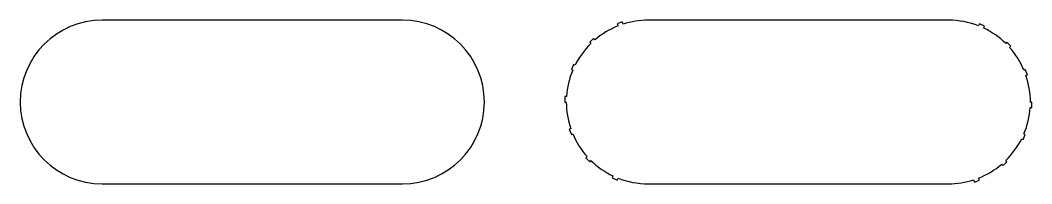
# Model space of a CAD drawing. Header units: millimetres. Extents: x -114 to 256, y -60 to 0.
import ezdxf

# ---------------------------------------------------------------- set-up
doc = ezdxf.new("R2010")
doc.units = ezdxf.units.MM
doc.layers.get('0').update_dxf_attribs({"linetype": 'CONTINUOUS'})

msp = doc.modelspace()

# ---------------------------------------------------------------- linework, layer by layer
for points in [[(-84.49, 0, 1), (-84.49, -60), (25.51, -60, 1), (25.51, 0)], [(225.51, 0), (115.51, 0, 0.077792), (106.34, -1.43), (105.99, -0.59), (104.15, -1.36), (104.46, -2.11, 0.082578), (96.03, -7.19), (95.5, -6.67), (94.09, -8.08), (94.55, -8.54, 0.083034), (88.71, -16.53), (88.14, -16.29), (87.37, -18.14), (87.87, -18.34, 0.083282), (85.58, -28), (85.01, -28), (85.01, -30), (85.51, -30, 0.083285), (87.15, -39.79), (86.6, -40.02), (87.37, -41.86), (87.87, -41.66, 0.083043), (93.16, -50.02), (92.68, -50.51), (94.09, -51.92), (94.55, -51.46, 0.082593), (102.62, -57.09), (102.3, -57.87), (104.15, -58.64), (104.46, -57.89, 0.094606), (115.51, -60), (225.51, -60, 0.077792), (234.68, -58.57), (235.03, -59.41), (236.87, -58.64), (236.56, -57.89, 0.082578), (244.99, -52.81), (245.52, -53.33), (246.93, -51.92), (246.47, -51.46, 0.083034), (252.31, -43.47), (252.89, -43.71), (253.65, -41.86), (253.15, -41.66, 0.083282), (255.44, -32), (256.01, -32), (256.01, -30), (255.51, -30, 0.083285), (253.87, -20.21), (254.42, -19.98), (253.65, -18.14), (253.15, -18.34, 0.083043), (247.86, -9.98), (248.34, -9.49), (246.93, -8.08), (246.47, -8.54, 0.082593), (238.4, -2.91), (238.72, -2.13), (236.87, -1.36), (236.56, -2.11, 0.094606)]]:
    msp.add_lwpolyline(points, format="xyb", close=True)

doc.saveas('drawing.dxf')
